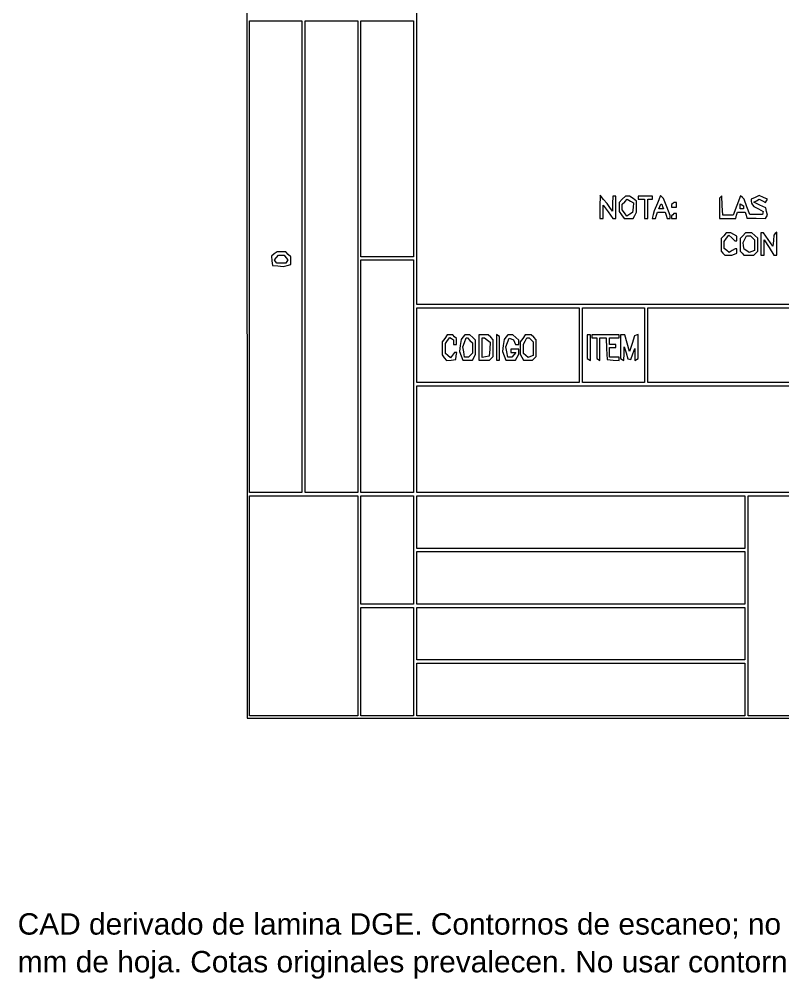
# Paper-space layout 'AN-14-DGE-069' of a CAD drawing. Header units: metres, sheet in millimetres. Extents: x 12 to 194, y 4 to 291.
# Drawn here: x 12.1 to 72.9, y 4.5 to 80.8 of the extents above; entities that cross this region are included whole.
import ezdxf

# ---------------------------------------------------------------- set-up
doc = ezdxf.new("R2010")
doc.units = ezdxf.units.M
doc.layers.add('DGE_CONTORNOS', color=7, linetype='Continuous', lineweight=0)
doc.layers.add('DGE_DATOS', color=7, linetype='Continuous', lineweight=0)
doc.styles.add('DGE_ARIAL', font='arial.ttf')

# ---------------------------------------------------------------- blocks, each defined once
blk = doc.blocks.new('LP_REF_DGE_MT_069')
at = {"layer": 'DGE_CONTORNOS'}
for points in [[(30.209, 147.411), (30.24, 25.211), (111.854, 25.211), (193.468, 25.211), (193.5, 147.411), (193.531, 269.612), (111.854, 269.612), (30.177, 269.612)], [(193.278, 163.728), (193.278, 58.097), (118.507, 58.097), (43.737, 58.097), (43.737, 163.728), (43.737, 269.359), (118.507, 269.359), (193.278, 269.359)], [(34.612, 61.899), (34.612, 43.143), (32.521, 43.143), (30.43, 43.143), (30.43, 61.899), (30.43, 80.656), (32.521, 80.656), (34.612, 80.656)], [(39.048, 61.899), (39.048, 43.143), (36.957, 43.143), (34.866, 43.143), (34.866, 61.899), (34.866, 80.656), (36.957, 80.656), (39.048, 80.656)], [(43.483, 71.277), (43.483, 61.899), (41.392, 61.899), (39.301, 61.899), (39.301, 71.277), (39.301, 80.656), (41.392, 80.656), (43.483, 80.656)], [(58.315, 65.86), (58.311, 64.941), (58.438, 64.941), (58.564, 64.941), (58.564, 65.473), (58.564, 66.005), (58.955, 65.473), (59.347, 64.941), (59.462, 64.941), (59.578, 64.941), (59.578, 65.828), (59.578, 66.715), (59.451, 66.715), (59.325, 66.715), (59.318, 66.113), (59.311, 65.511), (59.096, 65.824), (58.881, 66.137), (58.6, 66.458), (58.319, 66.779)], [(60.085, 66.462), (59.832, 66.208), (59.832, 65.856), (59.832, 65.504), (60.029, 65.223), (60.226, 64.941), (60.595, 64.941), (60.963, 64.941), (61.094, 65.186), (61.226, 65.431), (61.226, 65.876), (61.226, 66.321), (60.944, 66.518), (60.662, 66.715), (60.5, 66.715), (60.339, 66.715)], [(60.948, 65.801), (60.909, 65.41), (60.68, 65.271), (60.45, 65.131), (60.268, 65.377), (60.085, 65.623), (60.085, 65.843), (60.085, 66.063), (60.284, 66.262), (60.483, 66.461), (60.735, 66.326), (60.987, 66.191)], [(61.352, 66.588), (61.352, 66.462), (61.606, 66.462), (61.859, 66.462), (61.859, 65.701), (61.859, 64.941), (61.986, 64.941), (62.113, 64.941), (62.113, 65.701), (62.113, 66.462), (62.303, 66.462), (62.493, 66.462), (62.493, 66.588), (62.493, 66.715), (61.923, 66.715), (61.352, 66.715)], [(62.877, 66.154), (62.619, 65.551), (62.542, 65.246), (62.465, 64.941), (62.597, 64.941), (62.729, 64.941), (62.81, 65.194), (62.89, 65.448), (63.19, 65.448), (63.49, 65.448), (63.57, 65.194), (63.651, 64.941), (63.769, 64.941), (63.887, 64.941), (63.887, 65.063), (63.887, 65.185), (63.624, 65.855), (63.362, 66.525), (63.249, 66.641), (63.135, 66.757)], [(67.911, 66.642), (67.816, 66.546), (67.816, 65.744), (67.816, 64.941), (68.461, 64.941), (69.107, 64.941), (69.173, 65.194), (69.239, 65.448), (69.553, 65.448), (69.867, 65.448), (69.929, 65.211), (69.991, 64.974), (70.733, 64.957), (71.475, 64.94), (71.558, 65.074), (71.641, 65.209), (71.57, 65.493), (71.499, 65.777), (71.023, 66.004), (70.548, 66.231), (70.764, 66.351), (70.98, 66.472), (71.228, 66.34), (71.475, 66.208), (71.554, 66.334), (71.632, 66.461), (71.308, 66.608), (70.984, 66.756), (70.667, 66.611), (70.35, 66.467), (70.352, 66.306), (70.354, 66.145), (70.447, 66.018), (70.54, 65.891), (70.92, 65.696), (71.301, 65.501), (71.268, 65.38), (71.235, 65.258), (70.73, 65.258), (70.226, 65.258), (70.007, 65.867), (69.788, 66.477), (69.638, 66.601), (69.488, 66.726), (69.191, 65.96), (68.894, 65.194), (68.488, 65.194), (68.081, 65.194), (68.043, 65.966), (68.006, 66.738)], [(63.299, 65.891), (63.372, 65.701), (63.19, 65.701), (63.008, 65.701), (63.081, 65.891), (63.154, 66.081), (63.19, 66.081), (63.226, 66.081)], [(64.098, 66.124), (64.014, 66.039), (64.014, 65.934), (64.014, 65.828), (64.204, 65.828), (64.394, 65.828), (64.394, 66.018), (64.394, 66.208), (64.288, 66.208), (64.183, 66.208)], [(69.716, 65.821), (69.716, 65.701), (69.59, 65.701), (69.463, 65.701), (69.463, 65.899), (69.463, 66.096), (69.59, 66.018), (69.716, 65.94)], [(64.098, 65.237), (64.014, 65.152), (64.014, 65.047), (64.014, 64.941), (64.204, 64.941), (64.394, 64.941), (64.394, 65.131), (64.394, 65.321), (64.288, 65.321), (64.183, 65.321)], [(68.152, 63.569), (67.942, 63.337), (67.942, 62.834), (67.942, 62.33), (68.094, 62.178), (68.246, 62.026), (68.528, 62.026), (68.809, 62.026), (69.009, 62.103), (69.21, 62.18), (69.21, 62.356), (69.21, 62.533), (69.144, 62.533), (69.079, 62.533), (68.838, 62.382), (68.597, 62.231), (68.396, 62.398), (68.196, 62.564), (68.196, 62.841), (68.196, 63.118), (68.374, 63.363), (68.553, 63.607), (68.796, 63.387), (69.039, 63.167), (69.125, 63.167), (69.21, 63.167), (69.21, 63.352), (69.21, 63.538), (68.964, 63.669), (68.719, 63.8), (68.541, 63.8), (68.362, 63.8)], [(69.673, 63.569), (69.463, 63.337), (69.463, 62.834), (69.463, 62.33), (69.615, 62.178), (69.767, 62.026), (70.16, 62.026), (70.553, 62.026), (70.705, 62.178), (70.857, 62.33), (70.857, 62.856), (70.857, 63.381), (70.625, 63.591), (70.394, 63.8), (70.138, 63.8), (69.882, 63.8)], [(70.452, 63.395), (70.604, 63.243), (70.604, 62.821), (70.604, 62.398), (70.396, 62.319), (70.189, 62.239), (69.984, 62.367), (69.78, 62.496), (69.74, 62.761), (69.701, 63.027), (69.84, 63.287), (69.979, 63.547), (70.139, 63.547), (70.299, 63.547)], [(71.111, 62.913), (71.111, 62.026), (71.237, 62.026), (71.364, 62.026), (71.365, 62.628), (71.367, 63.23), (71.761, 62.628), (72.154, 62.026), (72.266, 62.026), (72.378, 62.026), (72.378, 62.939), (72.378, 63.851), (72.26, 63.731), (72.142, 63.61), (72.102, 63.175), (72.061, 62.74), (71.695, 63.27), (71.329, 63.8), (71.22, 63.8), (71.111, 63.8)], [(32.408, 62.115), (32.183, 61.95), (32.225, 61.576), (32.268, 61.202), (32.697, 61.161), (33.127, 61.12), (33.426, 61.195), (33.725, 61.271), (33.725, 61.576), (33.725, 61.881), (33.526, 62.08), (33.327, 62.28), (32.98, 62.28), (32.633, 62.28)], [(33.341, 61.842), (33.494, 61.657), (33.412, 61.525), (33.33, 61.392), (32.965, 61.392), (32.6, 61.392), (32.518, 61.525), (32.436, 61.657), (32.589, 61.842), (32.743, 62.026), (32.965, 62.026), (33.187, 62.026)], [(43.483, 52.395), (43.483, 43.143), (41.392, 43.143), (39.301, 43.143), (39.301, 52.395), (39.301, 61.646), (41.392, 61.646), (43.483, 61.646)], [(56.663, 54.866), (56.663, 51.888), (50.2, 51.888), (43.737, 51.888), (43.737, 54.866), (43.737, 57.844), (50.2, 57.844), (56.663, 57.844)], [(61.859, 54.866), (61.859, 51.888), (59.388, 51.888), (56.917, 51.888), (56.917, 54.866), (56.917, 57.844), (59.388, 57.844), (61.859, 57.844)], [(187.068, 54.866), (187.068, 51.888), (124.59, 51.888), (62.113, 51.888), (62.113, 54.866), (62.113, 57.844), (124.59, 57.844), (187.068, 57.844)], [(50.073, 54.683), (50.073, 53.662), (50.2, 53.662), (50.327, 53.662), (50.327, 54.605), (50.327, 55.548), (50.2, 55.626), (50.073, 55.704)], [(59.958, 54.747), (59.958, 53.804), (60.085, 53.725), (60.212, 53.647), (60.225, 54.193), (60.238, 54.739), (60.388, 54.256), (60.538, 53.773), (60.649, 53.749), (60.759, 53.725), (60.92, 54.169), (61.08, 54.612), (61.089, 54.13), (61.099, 53.647), (61.226, 53.725), (61.352, 53.804), (61.352, 54.757), (61.352, 55.711), (61.205, 55.662), (61.058, 55.613), (60.866, 54.986), (60.675, 54.359), (60.477, 55.024), (60.278, 55.69), (60.118, 55.69), (59.958, 55.69)], [(45.962, 55.408), (45.765, 55.126), (45.765, 54.608), (45.765, 54.09), (45.929, 53.865), (46.094, 53.64), (46.468, 53.683), (46.842, 53.725), (46.882, 54.01), (46.923, 54.295), (46.833, 54.295), (46.743, 54.295), (46.584, 54.078), (46.426, 53.861), (46.222, 54.031), (46.018, 54.2), (46.018, 54.604), (46.018, 55.007), (46.189, 55.241), (46.36, 55.475), (46.506, 55.385), (46.652, 55.294), (46.652, 55.112), (46.652, 54.929), (46.778, 54.929), (46.905, 54.929), (46.905, 55.157), (46.905, 55.385), (46.753, 55.537), (46.601, 55.69), (46.38, 55.69), (46.159, 55.69)], [(47.416, 55.504), (47.263, 55.319), (47.2, 54.839), (47.137, 54.359), (47.271, 54.01), (47.406, 53.662), (47.785, 53.662), (48.164, 53.662), (48.295, 53.907), (48.426, 54.152), (48.426, 54.711), (48.426, 55.27), (48.194, 55.48), (47.962, 55.69), (47.766, 55.69), (47.57, 55.69)], [(47.973, 55.237), (48.172, 55.038), (48.172, 54.629), (48.172, 54.219), (48.02, 54.067), (47.868, 53.915), (47.709, 53.915), (47.55, 53.915), (47.473, 54.328), (47.395, 54.742), (47.527, 55.089), (47.659, 55.436), (47.717, 55.436), (47.774, 55.436)], [(48.679, 54.676), (48.679, 53.662), (49.098, 53.662), (49.516, 53.662), (49.668, 53.814), (49.82, 53.966), (49.82, 54.629), (49.82, 55.291), (49.621, 55.49), (49.422, 55.69), (49.051, 55.69), (48.679, 55.69)], [(49.361, 55.273), (49.584, 55.11), (49.543, 54.544), (49.503, 53.979), (49.218, 53.938), (48.933, 53.898), (48.933, 54.667), (48.933, 55.436), (49.035, 55.436), (49.138, 55.436)], [(50.838, 55.504), (50.684, 55.319), (50.622, 54.839), (50.559, 54.359), (50.693, 54.01), (50.828, 53.662), (51.206, 53.662), (51.585, 53.662), (51.716, 53.907), (51.848, 54.152), (51.848, 54.351), (51.848, 54.549), (51.531, 54.549), (51.214, 54.549), (51.214, 54.422), (51.214, 54.295), (51.42, 54.295), (51.625, 54.295), (51.467, 54.105), (51.31, 53.915), (51.141, 53.915), (50.972, 53.915), (50.895, 54.328), (50.817, 54.742), (50.948, 55.086), (51.079, 55.431), (51.263, 55.36), (51.448, 55.29), (51.517, 55.109), (51.586, 54.929), (51.717, 54.929), (51.848, 54.929), (51.848, 55.1), (51.848, 55.27), (51.616, 55.48), (51.384, 55.69), (51.188, 55.69), (50.992, 55.69)], [(52.172, 55.408), (51.974, 55.126), (51.974, 54.639), (51.974, 54.152), (52.106, 53.907), (52.237, 53.662), (52.587, 53.662), (52.938, 53.662), (53.09, 53.814), (53.242, 53.966), (53.242, 54.629), (53.242, 55.291), (53.043, 55.49), (52.843, 55.69), (52.606, 55.69), (52.369, 55.69)], [(52.836, 55.284), (52.988, 55.132), (52.988, 54.583), (52.988, 54.034), (52.796, 53.96), (52.605, 53.887), (52.416, 54.043), (52.228, 54.2), (52.228, 54.573), (52.228, 54.946), (52.359, 55.191), (52.49, 55.436), (52.587, 55.436), (52.684, 55.436)], [(57.297, 54.747), (57.297, 53.804), (57.424, 53.725), (57.55, 53.647), (57.55, 54.668), (57.55, 55.69), (57.424, 55.69), (57.297, 55.69)], [(57.677, 55.563), (57.677, 55.436), (57.867, 55.436), (58.057, 55.436), (58.057, 54.62), (58.057, 53.804), (58.184, 53.725), (58.311, 53.647), (58.311, 54.541), (58.311, 55.436), (58.559, 55.436), (58.806, 55.436), (58.844, 54.581), (58.881, 53.725), (59.356, 53.686), (59.832, 53.647), (59.832, 53.781), (59.832, 53.915), (59.451, 53.915), (59.071, 53.915), (59.071, 54.295), (59.071, 54.676), (59.325, 54.676), (59.578, 54.676), (59.578, 54.802), (59.578, 54.929), (59.325, 54.929), (59.071, 54.929), (59.071, 55.183), (59.071, 55.436), (59.451, 55.436), (59.832, 55.436), (59.832, 55.563), (59.832, 55.69), (58.754, 55.69), (57.677, 55.69)], [(193.278, 47.389), (193.278, 43.143), (118.507, 43.143), (43.737, 43.143), (43.737, 47.389), (43.737, 51.634), (118.507, 51.634), (193.278, 51.634)], [(39.048, 34.145), (39.048, 25.401), (34.739, 25.401), (30.43, 25.401), (30.43, 34.145), (30.43, 42.89), (34.739, 42.89), (39.048, 42.89)], [(43.483, 38.581), (43.483, 34.272), (41.392, 34.272), (39.301, 34.272), (39.301, 38.581), (39.301, 42.89), (41.392, 42.89), (43.483, 42.89)], [(69.843, 40.799), (69.843, 38.708), (56.79, 38.708), (43.737, 38.708), (43.737, 40.799), (43.737, 42.89), (56.79, 42.89), (69.843, 42.89)], [(171.227, 34.145), (171.227, 25.401), (120.662, 25.401), (70.097, 25.401), (70.097, 34.145), (70.097, 42.89), (120.662, 42.89), (171.227, 42.89)], [(69.843, 36.363), (69.843, 34.272), (56.79, 34.272), (43.737, 34.272), (43.737, 36.363), (43.737, 38.454), (56.79, 38.454), (69.843, 38.454)], [(43.483, 29.71), (43.483, 25.401), (41.392, 25.401), (39.301, 25.401), (39.301, 29.71), (39.301, 34.018), (41.392, 34.018), (43.483, 34.018)], [(69.843, 31.927), (69.843, 29.836), (56.79, 29.836), (43.737, 29.836), (43.737, 31.927), (43.737, 34.018), (56.79, 34.018), (69.843, 34.018)], [(69.843, 27.492), (69.843, 25.401), (56.79, 25.401), (43.737, 25.401), (43.737, 27.492), (43.737, 29.583), (56.79, 29.583), (69.843, 29.583)]]:
    blk.add_lwpolyline(points, close=True, dxfattribs=at)
at = {"layer": 'DGE_DATOS', "style": 'DGE_ARIAL'}
for s, p in [('CAD derivado de lamina DGE. Contornos de escaneo; no DWG emitido por MINEM.', (12, 8)), ('mm de hoja. Cotas originales prevalecen. No usar contornos para medir piezas.', (12, 5))]:
    blk.add_text(s, height=1.7, dxfattribs=at).set_placement(p)

psp = doc.layouts.new('AN-14-DGE-069')

# ---------------------------------------------------------------- block references
at = {"layer": 'DGE_DATOS'}
psp.add_blockref('LP_REF_DGE_MT_069', (0, 0), dxfattribs=at)

doc.saveas('drawing.dxf')
